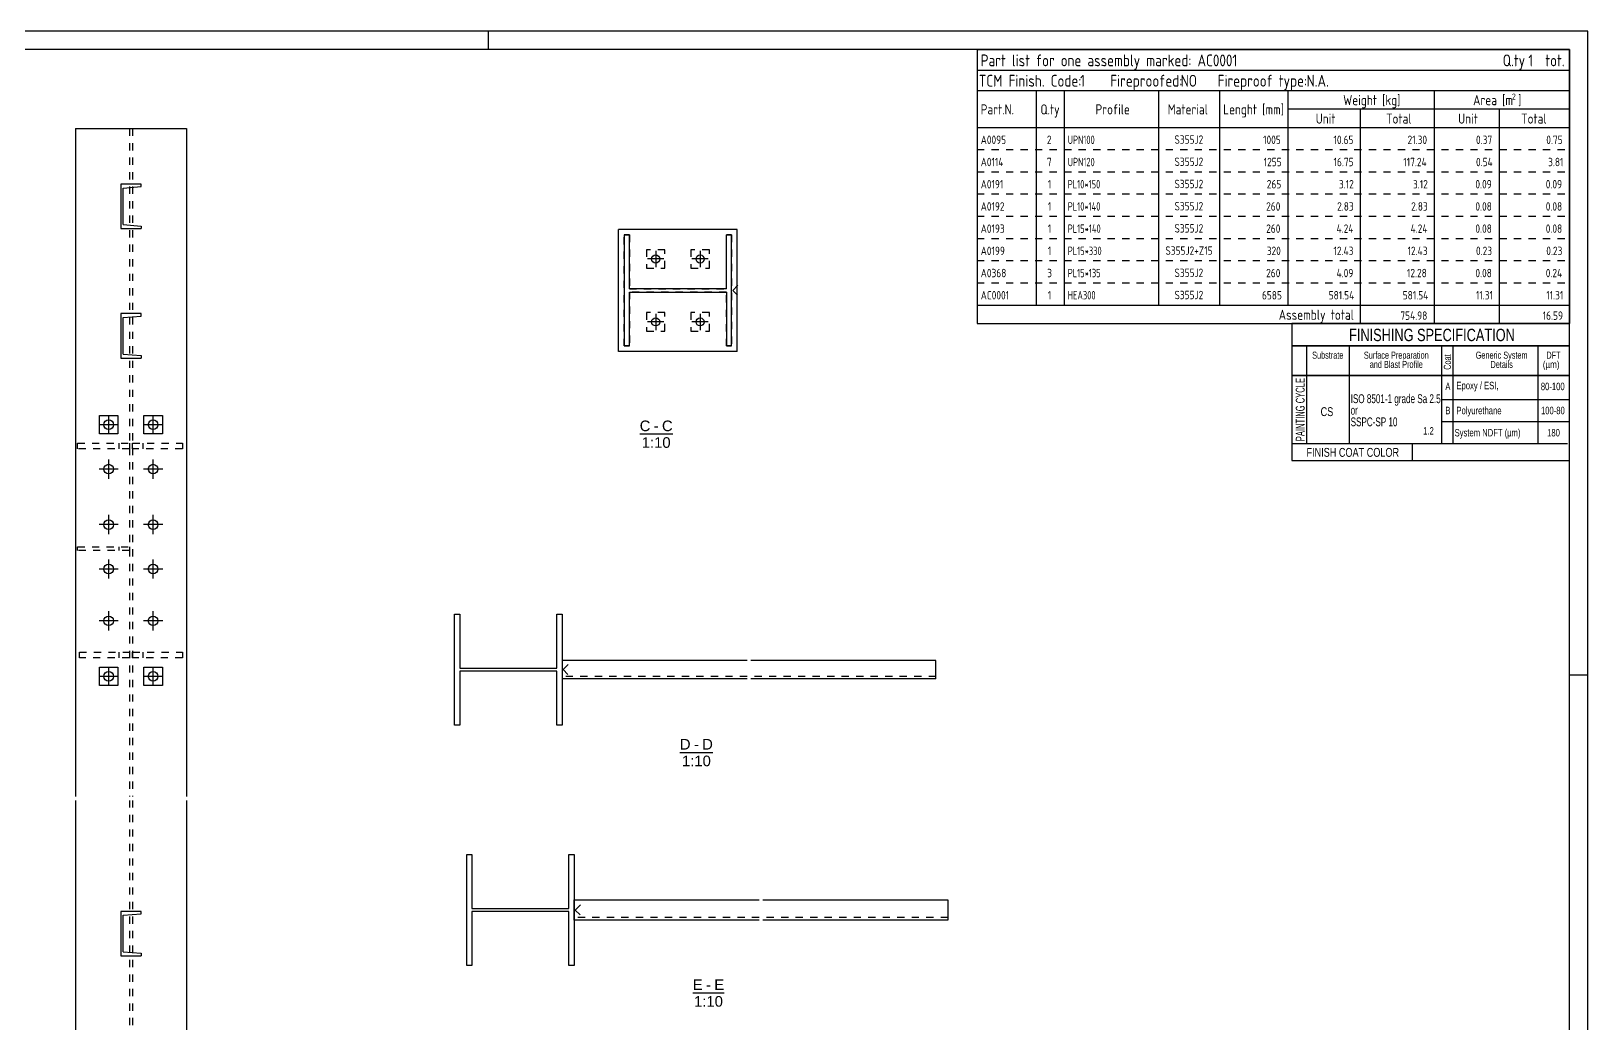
# Model space of a CAD drawing. Header units: millimetres. Extents: x -222 to 619, y -24 to 570.
# Drawn here: x 198.3 to 618.8, y 301.6 to 569.8 of the extents above; entities that cross this region are included whole.
import ezdxf

# ---------------------------------------------------------------- set-up
doc = ezdxf.new("R2010")
doc.units = ezdxf.units.MM
doc.linetypes.add('DXK_LINE_DOT2', pattern=[3.9198, 1.9599, -1.9599])
doc.styles.add('Arial', font='ARIAL.TTF', dxfattribs={"height": 0.2})
doc.styles.add('Arial Narrow', font='ARIALN.TTF', dxfattribs={"height": 0.2})
doc.styles.add('GOST type A', font='', dxfattribs={"height": 0.2})
doc.styles.add('GOST type A Bold', font='', dxfattribs={"height": 0.2})
doc.styles.get('GOST type A').set_extended_font_data('GOST type A')
doc.styles.get('GOST type A Bold').set_extended_font_data('GOST type A', bold=True)

# ---------------------------------------------------------------- blocks, each defined once
blk = doc.blocks.new('Unknown-43704914-2219')
at = {"color": 5, "linetype": 'Continuous'}
for p, q in [((618.77, 569.83), (-222.23, 569.83)), ((618.77, -24.17), (618.77, 569.83)), ((613.77, 564.83), (-217.23, 564.83)), ((613.77, -19.17), (613.77, 564.83))]:
    blk.add_line(p, q, dxfattribs=at)
at = {"color": 7, "linetype": 'Continuous'}
for p, q in [((321.77, 564.83), (321.77, 569.83)), ((618.77, 395.83), (613.77, 395.83))]:
    blk.add_line(p, q, dxfattribs=at)
blk = doc.blocks.new('Unknown-43704914-14 - 5308')
at = {"color": 6, "linetype": 'Continuous'}
blk.add_line((362.65, 461), (371.56, 461), dxfattribs=at)
at = {"color": 0, "linetype": 'Continuous'}
blk.add_wipeout([(365.53, 461.75), (365.53, 464.75), (362.65, 464.75), (362.65, 461.75)], dxfattribs=at)
blk.add_wipeout([(367.77, 461.75), (367.77, 464.75), (366.43, 464.75), (366.43, 461.75)], dxfattribs=at)
blk.add_wipeout([(371.56, 461.75), (371.56, 464.75), (368.67, 464.75), (368.67, 461.75)], dxfattribs=at)
at = {"color": 6, "linetype": 'Continuous', "style": 'Arial'}
blk.add_text('-', height=2.87, dxfattribs=at).set_placement((366.43, 461.75))
at = {"color": 0, "linetype": 'Continuous'}
blk.add_wipeout([(370.99, 457.25), (370.99, 460.25), (363.21, 460.25), (363.21, 457.25)], dxfattribs=at)
at = {"color": 6, "linetype": 'Continuous', "style": 'Arial'}
for s, height, p in [('C', 2.87, (362.65, 461.75)), ('C', 2.87, (368.67, 461.75)), ('1:10', 2.865, (363.21, 457.25))]:
    blk.add_text(s, height=height, dxfattribs=at).set_placement(p)
blk = doc.blocks.new('Unknown-43704914-18 - 8887')
at = {"color": 6, "linetype": 'Continuous'}
blk.add_line((373.51, 374.97), (382.42, 374.97), dxfattribs=at)
at = {"color": 0, "linetype": 'Continuous'}
blk.add_wipeout([(376.4, 375.72), (376.4, 378.72), (373.51, 378.72), (373.51, 375.72)], dxfattribs=at)
blk.add_wipeout([(378.63, 375.72), (378.63, 378.72), (377.3, 378.72), (377.3, 375.72)], dxfattribs=at)
blk.add_wipeout([(382.42, 375.72), (382.42, 378.72), (379.53, 378.72), (379.53, 375.72)], dxfattribs=at)
at = {"color": 6, "linetype": 'Continuous', "style": 'Arial'}
blk.add_text('-', height=2.87, dxfattribs=at).set_placement((377.3, 375.72))
at = {"color": 0, "linetype": 'Continuous'}
blk.add_wipeout([(381.86, 371.22), (381.86, 374.22), (374.08, 374.22), (374.08, 371.22)], dxfattribs=at)
at = {"color": 6, "linetype": 'Continuous', "style": 'Arial'}
for s, height, p in [('D', 2.87, (373.51, 375.72)), ('D', 2.87, (379.53, 375.72)), ('1:10', 2.865, (374.08, 371.22))]:
    blk.add_text(s, height=height, dxfattribs=at).set_placement(p)
blk = doc.blocks.new('Unknown-43704914-19 - 8939')
at = {"color": 6, "linetype": 'Continuous'}
blk.add_line((376.99, 310.01), (385.46, 310.01), dxfattribs=at)
at = {"color": 0, "linetype": 'Continuous'}
blk.add_wipeout([(379.66, 310.76), (379.66, 313.76), (376.99, 313.76), (376.99, 310.76)], dxfattribs=at)
blk.add_wipeout([(381.89, 310.76), (381.89, 313.76), (380.56, 313.76), (380.56, 310.76)], dxfattribs=at)
blk.add_wipeout([(385.46, 310.76), (385.46, 313.76), (382.79, 313.76), (382.79, 310.76)], dxfattribs=at)
at = {"color": 6, "linetype": 'Continuous', "style": 'Arial'}
blk.add_text('-', height=2.87, dxfattribs=at).set_placement((380.56, 310.76))
at = {"color": 0, "linetype": 'Continuous'}
blk.add_wipeout([(385.12, 306.26), (385.12, 309.26), (377.34, 309.26), (377.34, 306.26)], dxfattribs=at)
at = {"color": 6, "linetype": 'Continuous', "style": 'Arial'}
for s, height, p in [('E', 2.87, (376.99, 310.76)), ('E', 2.87, (382.79, 310.76)), ('1:10', 2.865, (377.34, 306.26))]:
    blk.add_text(s, height=height, dxfattribs=at).set_placement(p)
blk = doc.blocks.new('Surfacing-43704914-5159 - 5117')
at = {"color": 7, "linetype": 'Continuous'}
for p, q in [((216.72, 461), (216.72, 466)), ((216.72, 466), (221.72, 466)), ((221.72, 466), (221.72, 461)), ((221.72, 461), (216.72, 461))]:
    blk.add_line(p, q, dxfattribs=at)
blk = doc.blocks.new('Part-43704914-5124 - 5117')
at = {"color": 2, "linetype": 'Continuous'}
for p, q in [((222.47, 332), (222.47, 320)), ((227.97, 332), (222.47, 332)), ((223.17, 330.94), (227.97, 331.32)), ((223.17, 321.06), (223.17, 330.94)), ((227.97, 331.32), (227.97, 332)), ((222.47, 320), (227.97, 320)), ((223.17, 321.06), (227.97, 320.68)), ((227.97, 320.68), (227.97, 320))]:
    blk.add_line(p, q, dxfattribs=at)
blk = doc.blocks.new('Part-43704914-5125 - 5117')
at = {"color": 2, "linetype": 'Continuous'}
for p, q in [((222.47, 493.5), (222.47, 481.5)), ((227.97, 493.5), (222.47, 493.5)), ((223.17, 492.44), (227.97, 492.82)), ((223.17, 482.56), (223.17, 492.44)), ((227.97, 492.82), (227.97, 493.5)), ((222.47, 481.5), (227.97, 481.5)), ((223.17, 482.56), (227.97, 482.18)), ((227.97, 482.18), (227.97, 481.5))]:
    blk.add_line(p, q, dxfattribs=at)
blk = doc.blocks.new('Part-43704914-5126 - 5117')
at = {"color": 2, "linetype": 'Continuous'}
for p, q in [((222.47, 528.5), (222.47, 516.5)), ((227.97, 528.5), (222.47, 528.5)), ((223.17, 527.44), (227.97, 527.82)), ((223.17, 517.56), (223.17, 527.44)), ((227.97, 527.82), (227.97, 528.5)), ((223.17, 517.56), (227.97, 517.18)), ((222.47, 516.5), (227.97, 516.5)), ((227.97, 517.18), (227.97, 516.5))]:
    blk.add_line(p, q, dxfattribs=at)
blk = doc.blocks.new('Part-43704914-5130 - 5117')
at = {"color": 7, "linetype": 'DXK_LINE_DOT2'}
for p, q in [((210.8, 430.5), (224.8, 430.5)), ((210.8, 429.5), (210.8, 430.5)), ((224.8, 429.5), (210.8, 429.5)), ((222, 430.5), (222, 429.5)), ((224.8, 430.5), (224.8, 429.5))]:
    blk.add_line(p, q, dxfattribs=at)
blk = doc.blocks.new('Part-43704914-5131 - 5117')
at = {"color": 7, "linetype": 'DXK_LINE_DOT2'}
for p, q in [((210.8, 458.5), (224.8, 458.5)), ((210.8, 457), (210.8, 458.5)), ((222, 458.5), (222, 457)), ((224.8, 458.5), (224.8, 457)), ((224.8, 457), (210.8, 457))]:
    blk.add_line(p, q, dxfattribs=at)
blk = doc.blocks.new('Part-43704914-5133 - 5117')
at = {"color": 7, "linetype": 'DXK_LINE_DOT2'}
for p, q in [((225.65, 458.5), (239.15, 458.5)), ((225.65, 457), (225.65, 458.5)), ((228.45, 458.5), (228.45, 457)), ((239.15, 458.5), (239.15, 457)), ((239.15, 457), (225.65, 457))]:
    blk.add_line(p, q, dxfattribs=at)
blk = doc.blocks.new('Part-43704914-5134 - 5117')
at = {"color": 7, "linetype": 'DXK_LINE_DOT2'}
for p, q in [((211.3, 402), (224.8, 402)), ((211.3, 400.5), (211.3, 402)), ((224.8, 400.5), (211.3, 400.5)), ((222, 402), (222, 400.5)), ((224.8, 402), (224.8, 400.5))]:
    blk.add_line(p, q, dxfattribs=at)
blk = doc.blocks.new('Part-43704914-5135 - 5117')
at = {"color": 7, "linetype": 'DXK_LINE_DOT2'}
for p, q in [((225.65, 402), (239.15, 402)), ((225.65, 400.5), (225.65, 402)), ((239.15, 400.5), (225.65, 400.5)), ((228.45, 402), (228.45, 400.5)), ((239.15, 402), (239.15, 400.5))]:
    blk.add_line(p, q, dxfattribs=at)
blk = doc.blocks.new('Part-43704914-5136 - 5117')
at = {"linetype": 'Continuous'}
blk.add_hatch(color=2, dxfattribs=at).paths.add_polyline_path([(225.22, 46.34), (224.42, 47.74), (226.02, 47.74)])
at = {"color": 2, "linetype": 'Continuous'}
for p, q in [((210.22, 543.5), (240.22, 543.5)), ((210.22, 543.5), (210.22, 363)), ((240.22, 543.5), (240.22, 363)), ((210.22, 362), (210.22, 47)), ((240.22, 362), (240.22, 47)), ((225.22, 46.34), (224.42, 47.74)), ((224.42, 47.74), (226.02, 47.74)), ((226.02, 47.74), (225.22, 46.34)), ((210.22, 46), (210.22, 16)), ((240.22, 46), (240.22, 16))]:
    blk.add_line(p, q, dxfattribs=at)
at = {"color": 7, "linetype": 'DXK_LINE_DOT2'}
for p, q in [((224.8, 543.5), (224.8, 363)), ((225.65, 543.5), (225.65, 363)), ((224.8, 362), (224.8, 47)), ((225.65, 362), (225.65, 47)), ((224.8, 46), (224.8, 16)), ((225.65, 46), (225.65, 16)), ((240.22, 16), (210.22, 16))]:
    blk.add_line(p, q, dxfattribs=at)
at = {"color": 2, "linetype": 'Continuous'}
blk.add_circle((225.22, 47.24), 1, dxfattribs=at)
blk = doc.blocks.new('Bolt-43704914-5141 - 5117')
at = {"color": 3, "linetype": 'Continuous'}
for p, q in [((221.82, 463.5), (216.62, 463.5)), ((219.22, 460.9), (219.22, 466.1)), ((233.82, 463.5), (228.62, 463.5)), ((231.22, 460.9), (231.22, 466.1)), ((221.82, 451.5), (216.62, 451.5)), ((219.22, 448.9), (219.22, 454.1)), ((233.82, 451.5), (228.62, 451.5)), ((231.22, 448.9), (231.22, 454.1)), ((219.22, 433.9), (219.22, 439.1)), ((231.22, 433.9), (231.22, 439.1)), ((221.82, 436.5), (216.62, 436.5)), ((233.82, 436.5), (228.62, 436.5)), ((219.22, 421.9), (219.22, 427.1)), ((231.22, 421.9), (231.22, 427.1)), ((221.82, 424.5), (216.62, 424.5)), ((233.82, 424.5), (228.62, 424.5)), ((219.22, 407.9), (219.22, 413.1)), ((231.22, 407.9), (231.22, 413.1)), ((221.82, 410.5), (216.62, 410.5)), ((233.82, 410.5), (228.62, 410.5)), ((221.82, 395.5), (216.62, 395.5)), ((219.22, 392.9), (219.22, 398.1)), ((233.82, 395.5), (228.62, 395.5)), ((231.22, 392.9), (231.22, 398.1))]:
    blk.add_line(p, q, dxfattribs=at)
for centre in [(219.22, 463.5), (231.22, 463.5), (219.22, 451.5), (231.22, 451.5), (219.22, 436.5), (231.22, 436.5), (219.22, 424.5), (231.22, 424.5), (219.22, 410.5), (231.22, 410.5), (219.22, 395.5), (231.22, 395.5)]:
    blk.add_circle(centre, 1.3, dxfattribs=at)
blk = doc.blocks.new('Surfacing-43704914-5158 - 5117')
at = {"color": 7, "linetype": 'Continuous'}
for p, q in [((228.72, 461), (228.72, 466)), ((228.72, 466), (233.72, 466)), ((233.72, 466), (233.72, 461)), ((233.72, 461), (228.72, 461))]:
    blk.add_line(p, q, dxfattribs=at)
blk = doc.blocks.new('Surfacing-43704914-5160 - 5117')
at = {"color": 7, "linetype": 'Continuous'}
for p, q in [((228.72, 393), (228.72, 398)), ((228.72, 398), (233.72, 398)), ((233.72, 398), (233.72, 393)), ((233.72, 393), (228.72, 393))]:
    blk.add_line(p, q, dxfattribs=at)
blk = doc.blocks.new('Surfacing-43704914-5161 - 5117')
at = {"color": 7, "linetype": 'Continuous'}
for p, q in [((216.72, 393), (216.72, 398)), ((216.72, 398), (221.72, 398)), ((221.72, 398), (221.72, 393)), ((221.72, 393), (216.72, 393))]:
    blk.add_line(p, q, dxfattribs=at)
blk = doc.blocks.new('Surfacing-43704914-5346 - 5308')
at = {"color": 246, "linetype": 'DXK_LINE_DOT2'}
for p, q in [((369.47, 493.77), (364.47, 493.77)), ((364.47, 493.77), (364.47, 488.77)), ((369.47, 488.77), (369.47, 493.77)), ((364.47, 488.77), (369.47, 488.77))]:
    blk.add_line(p, q, dxfattribs=at)
blk = doc.blocks.new('Surfacing-43704914-5347 - 5308')
at = {"color": 246, "linetype": 'DXK_LINE_DOT2'}
for p, q in [((369.47, 510.77), (364.47, 510.77)), ((364.47, 510.77), (364.47, 505.77)), ((369.47, 505.77), (369.47, 510.77)), ((364.47, 505.77), (369.47, 505.77))]:
    blk.add_line(p, q, dxfattribs=at)
blk = doc.blocks.new('Bolt-43704914-5331 - 5308')
at = {"color": 3, "linetype": 'Continuous'}
for p, q in [((366.97, 510.47), (366.97, 506.07)), ((378.97, 510.47), (378.97, 506.07)), ((369.17, 508.27), (364.77, 508.27)), ((381.17, 508.27), (376.77, 508.27)), ((366.97, 493.47), (366.97, 489.07)), ((378.97, 493.47), (378.97, 489.07)), ((369.17, 491.27), (364.77, 491.27)), ((381.17, 491.27), (376.77, 491.27))]:
    blk.add_line(p, q, dxfattribs=at)
for centre in [(366.97, 508.27), (378.97, 508.27), (366.97, 491.27), (378.97, 491.27)]:
    blk.add_circle(centre, 1.1, dxfattribs=at)
blk = doc.blocks.new('Part-43704914-5323 - 5308')
at = {"color": 2, "linetype": 'Continuous'}
for p, q in [((388.97, 516.27), (356.97, 516.27)), ((356.97, 483.27), (356.97, 516.27)), ((388.97, 483.27), (388.97, 516.27)), ((388.97, 483.27), (356.97, 483.27))]:
    blk.add_line(p, q, dxfattribs=at)
blk = doc.blocks.new('Part-43704914-5327 - 5308')
at = {"color": 7, "linetype": 'DXK_LINE_DOT2'}
for p, q in [((358.47, 484.77), (358.47, 514.77)), ((358.47, 514.77), (359.87, 514.77)), ((359.87, 514.77), (359.87, 500.19)), ((386.07, 500.19), (386.07, 514.77)), ((386.07, 514.77), (387.47, 514.77)), ((387.47, 514.77), (387.47, 484.77)), ((359.87, 500.19), (386.07, 500.19)), ((386.07, 499.34), (359.87, 499.34)), ((359.87, 499.34), (359.87, 484.77)), ((386.07, 484.77), (386.07, 499.34)), ((359.87, 484.77), (358.47, 484.77)), ((387.47, 484.77), (386.07, 484.77))]:
    blk.add_line(p, q, dxfattribs=at)
at = {"color": 2, "linetype": 'Continuous'}
for p, q in [((359.87, 514.77), (358.47, 514.77)), ((358.47, 514.77), (358.47, 484.77)), ((359.87, 500.19), (359.87, 514.77)), ((386.07, 500.19), (386.07, 514.77)), ((387.47, 514.77), (386.07, 514.77)), ((387.47, 484.77), (387.47, 514.77)), ((387.77, 499.77), (389.17, 501.17)), ((386.07, 500.19), (359.87, 500.19)), ((359.87, 484.77), (359.87, 499.34)), ((359.87, 499.34), (386.07, 499.34)), ((386.07, 499.34), (386.07, 484.77)), ((387.77, 499.77), (389.07, 498.47)), ((358.47, 484.77), (359.87, 484.77)), ((386.07, 484.77), (387.47, 484.77))]:
    blk.add_line(p, q, dxfattribs=at)
blk = doc.blocks.new('Surfacing-43704914-5345 - 5308')
at = {"color": 246, "linetype": 'DXK_LINE_DOT2'}
for p, q in [((381.47, 493.77), (376.47, 493.77)), ((376.47, 493.77), (376.47, 488.77)), ((381.47, 488.77), (381.47, 493.77)), ((376.47, 488.77), (381.47, 488.77))]:
    blk.add_line(p, q, dxfattribs=at)
blk = doc.blocks.new('Surfacing-43704914-5348 - 5308')
at = {"color": 246, "linetype": 'DXK_LINE_DOT2'}
for p, q in [((381.47, 510.77), (376.47, 510.77)), ((376.47, 510.77), (376.47, 505.77)), ((381.47, 505.77), (381.47, 510.77)), ((376.47, 505.77), (381.47, 505.77))]:
    blk.add_line(p, q, dxfattribs=at)
blk = doc.blocks.new('Part-43704914-8888 - 8887')
at = {"color": 2, "linetype": 'Continuous'}
for p, q in [((391.67, 399.82), (341.67, 399.82)), ((442.67, 399.82), (392.67, 399.82)), ((442.67, 394.82), (442.67, 399.82)), ((391.67, 394.82), (341.67, 394.82)), ((442.67, 394.82), (392.67, 394.82))]:
    blk.add_line(p, q, dxfattribs=at)
at = {"color": 7, "linetype": 'DXK_LINE_DOT2'}
for p, q in [((341.67, 399.82), (341.67, 394.82)), ((391.67, 395.42), (341.67, 395.42)), ((442.67, 395.42), (392.67, 395.42))]:
    blk.add_line(p, q, dxfattribs=at)
blk = doc.blocks.new('Part-43704914-8906 - 8887')
at = {"color": 2, "linetype": 'Continuous'}
for p, q in [((312.67, 382.32), (312.67, 412.32)), ((312.67, 412.32), (314.07, 412.32)), ((314.07, 412.32), (314.07, 397.74)), ((340.27, 397.74), (340.27, 412.32)), ((340.27, 412.32), (341.67, 412.32)), ((341.67, 412.32), (341.67, 382.32)), ((314.07, 397.74), (340.27, 397.74)), ((340.27, 396.89), (314.07, 396.89)), ((314.07, 396.89), (314.07, 382.32)), ((340.27, 382.32), (340.27, 396.89)), ((341.97, 397.32), (343.37, 398.72)), ((341.97, 397.32), (343.27, 396.02)), ((314.07, 382.32), (312.67, 382.32)), ((341.67, 382.32), (340.27, 382.32))]:
    blk.add_line(p, q, dxfattribs=at)
blk = doc.blocks.new('Part-43704914-8958 - 8939')
at = {"color": 2, "linetype": 'Continuous'}
for p, q in [((315.93, 317.36), (315.93, 347.36)), ((315.93, 347.36), (317.33, 347.36)), ((317.33, 347.36), (317.33, 332.78)), ((343.53, 332.78), (343.53, 347.36)), ((343.53, 347.36), (344.93, 347.36)), ((344.93, 347.36), (344.93, 317.36)), ((317.33, 332.78), (343.53, 332.78)), ((345.23, 332.36), (346.63, 333.76)), ((345.23, 332.36), (346.53, 331.06)), ((343.53, 331.93), (317.33, 331.93)), ((317.33, 331.93), (317.33, 317.36)), ((343.53, 317.36), (343.53, 331.93)), ((317.33, 317.36), (315.93, 317.36)), ((344.93, 317.36), (343.53, 317.36))]:
    blk.add_line(p, q, dxfattribs=at)
blk = doc.blocks.new('Part-43704914-8942 - 8939')
at = {"color": 2, "linetype": 'Continuous'}
for p, q in [((344.93, 329.61), (344.93, 335.11)), ((344.93, 335.11), (394.93, 335.11)), ((395.93, 335.11), (445.93, 335.11)), ((445.93, 335.11), (445.93, 329.61)), ((394.93, 329.61), (344.93, 329.61)), ((445.93, 329.61), (395.93, 329.61))]:
    blk.add_line(p, q, dxfattribs=at)
at = {"color": 7, "linetype": 'DXK_LINE_DOT2'}
for p, q in [((394.93, 330.31), (344.93, 330.31)), ((445.93, 330.31), (395.93, 330.31))]:
    blk.add_line(p, q, dxfattribs=at)
blk = doc.blocks.new('0_TCM_4503_AIVD_AD_PART_LIST-43704914-58351')
at = {"color": 174, "linetype": 'Continuous'}
for p, q in [((453.77, 564.83), (453.77, 543.83)), ((453.77, 543.83), (453.77, 537.83)), ((453.77, 537.83), (453.77, 531.83)), ((453.77, 531.83), (453.77, 525.83)), ((453.77, 525.83), (453.77, 519.83)), ((453.77, 519.83), (453.77, 513.83)), ((453.77, 513.83), (453.77, 507.83)), ((453.77, 507.83), (453.77, 501.83)), ((453.77, 501.83), (453.77, 495.83)), ((453.77, 495.83), (453.77, 490.83)), ((453.77, 490.83), (613.77, 490.83))]:
    blk.add_line(p, q, dxfattribs=at)
at = {"color": 7, "linetype": 'Continuous'}
for p, q in [((453.77, 564.83), (613.77, 564.83)), ((613.77, 564.83), (613.77, 543.83)), ((453.77, 559.33), (613.77, 559.33)), ((453.77, 553.83), (613.77, 553.83)), ((469.77, 553.83), (469.77, 543.83)), ((477.27, 553.83), (477.27, 543.83)), ((502.77, 553.83), (502.77, 543.83)), ((519.27, 553.83), (519.27, 543.83)), ((537.77, 553.83), (537.77, 543.83)), ((577.27, 553.83), (577.27, 543.83)), ((537.77, 548.83), (613.77, 548.83)), ((557.27, 548.83), (557.27, 543.83)), ((594.77, 548.83), (594.77, 543.83)), ((469.77, 543.83), (469.77, 537.83)), ((477.27, 543.83), (477.27, 537.83)), ((502.77, 543.83), (502.77, 537.83)), ((519.27, 543.83), (519.27, 537.83)), ((537.77, 543.83), (537.77, 537.83)), ((557.27, 543.83), (557.27, 537.83)), ((577.27, 543.83), (577.27, 537.83)), ((594.77, 543.83), (594.77, 537.83)), ((613.77, 543.83), (613.77, 537.83)), ((469.77, 537.83), (469.77, 531.83)), ((477.27, 537.83), (477.27, 531.83)), ((502.77, 537.83), (502.77, 531.83)), ((519.27, 537.83), (519.27, 531.83)), ((537.77, 537.83), (537.77, 531.83)), ((557.27, 537.83), (557.27, 531.83)), ((577.27, 537.83), (577.27, 531.83)), ((594.77, 537.83), (594.77, 531.83)), ((613.77, 537.83), (613.77, 531.83)), ((469.77, 531.83), (469.77, 525.83)), ((477.27, 531.83), (477.27, 525.83)), ((502.77, 531.83), (502.77, 525.83)), ((519.27, 531.83), (519.27, 525.83)), ((537.77, 531.83), (537.77, 525.83)), ((557.27, 531.83), (557.27, 525.83)), ((577.27, 531.83), (577.27, 525.83)), ((594.77, 531.83), (594.77, 525.83)), ((613.77, 531.83), (613.77, 525.83)), ((469.77, 525.83), (469.77, 519.83)), ((477.27, 525.83), (477.27, 519.83)), ((502.77, 525.83), (502.77, 519.83)), ((519.27, 525.83), (519.27, 519.83)), ((537.77, 525.83), (537.77, 519.83)), ((557.27, 525.83), (557.27, 519.83)), ((577.27, 525.83), (577.27, 519.83)), ((594.77, 525.83), (594.77, 519.83)), ((613.77, 525.83), (613.77, 519.83)), ((469.77, 519.83), (469.77, 513.83)), ((477.27, 519.83), (477.27, 513.83)), ((502.77, 519.83), (502.77, 513.83)), ((519.27, 519.83), (519.27, 513.83)), ((537.77, 519.83), (537.77, 513.83)), ((557.27, 519.83), (557.27, 513.83)), ((577.27, 519.83), (577.27, 513.83)), ((594.77, 519.83), (594.77, 513.83)), ((613.77, 519.83), (613.77, 513.83)), ((469.77, 513.83), (469.77, 507.83)), ((477.27, 513.83), (477.27, 507.83)), ((502.77, 513.83), (502.77, 507.83)), ((519.27, 513.83), (519.27, 507.83)), ((537.77, 513.83), (537.77, 507.83)), ((557.27, 513.83), (557.27, 507.83)), ((577.27, 513.83), (577.27, 507.83)), ((594.77, 513.83), (594.77, 507.83)), ((613.77, 513.83), (613.77, 507.83)), ((469.77, 507.83), (469.77, 501.83)), ((477.27, 507.83), (477.27, 501.83)), ((502.77, 507.83), (502.77, 501.83)), ((519.27, 507.83), (519.27, 501.83)), ((537.77, 507.83), (537.77, 501.83)), ((557.27, 507.83), (557.27, 501.83)), ((577.27, 507.83), (577.27, 501.83)), ((594.77, 507.83), (594.77, 501.83)), ((613.77, 507.83), (613.77, 501.83)), ((469.77, 501.83), (469.77, 495.83)), ((477.27, 501.83), (477.27, 495.83)), ((502.77, 501.83), (502.77, 495.83)), ((519.27, 501.83), (519.27, 495.83)), ((537.77, 501.83), (537.77, 495.83)), ((557.27, 501.83), (557.27, 495.83)), ((577.27, 501.83), (577.27, 495.83)), ((594.77, 501.83), (594.77, 495.83)), ((613.77, 501.83), (613.77, 495.83)), ((557.27, 495.83), (557.27, 490.83)), ((577.27, 495.83), (577.27, 490.83)), ((594.77, 495.83), (594.77, 490.83)), ((613.77, 495.83), (613.77, 490.83))]:
    blk.add_line(p, q, dxfattribs=at)
at = {"color": 4, "linetype": 'Continuous'}
for p, q in [((453.77, 543.83), (613.77, 543.83)), ((453.77, 495.83), (613.77, 495.83))]:
    blk.add_line(p, q, dxfattribs=at)
at = {"color": 7, "linetype": 'DXK_LINE_DOT2'}
for p, q in [((453.77, 537.83), (613.77, 537.83)), ((453.77, 531.83), (613.77, 531.83)), ((453.77, 525.83), (613.77, 525.83)), ((453.77, 519.83), (613.77, 519.83)), ((453.77, 513.83), (613.77, 513.83)), ((453.77, 507.83), (613.77, 507.83)), ((453.77, 501.83), (613.77, 501.83)), ((453.77, 495.83), (613.77, 495.83))]:
    blk.add_line(p, q, dxfattribs=at)
at = {"color": 7, "linetype": 'Continuous'}
for s, height, style, p in [('Part list for one assembly marked: AC0001', 3.1901, 'GOST type A', (454.77, 560.33)), ('Q.ty', 3.19, 'GOST type A', (595.77, 560.33)), ('tot.', 3.19, 'GOST type A', (607.27, 560.33)), ('TCM Finish. Code:', 3.1901, 'GOST type A', (454.27, 554.83)), ('1', 3.19, 'GOST type A Bold', (481.62, 554.83)), ('Fireproofed:', 3.1901, 'GOST type A', (489.77, 554.83)), ('NO', 3.19, 'GOST type A Bold', (508.77, 554.83)), ('Fireproof type:', 3.1901, 'GOST type A', (518.77, 554.83)), ('N.A.', 3.19, 'GOST type A Bold', (542.77, 554.83)), ('Weight [kg]', 2.7344, 'GOST type A', (552.67, 549.83)), ('Area [m ]', 2.734, 'GOST type A', (587.77, 549.83)), ('2', 1.64, 'GOST type A', (598.24, 551.33)), ('Part.N.', 2.734, 'GOST type A', (454.77, 547.33)), ('Q.ty', 2.734, 'GOST type A', (470.9, 547.31)), ('Profile', 2.734, 'GOST type A', (485.77, 547.33)), ('Material', 2.734, 'GOST type A', (505.27, 547.33)), ('Lenght [mm]', 2.7344, 'GOST type A', (520.27, 547.33)), ('Unit', 2.734, 'GOST type A', (545.27, 544.83)), ('Total', 2.734, 'GOST type A', (564.27, 544.83)), ('Unit', 2.734, 'GOST type A', (583.73, 544.83)), ('Total', 2.734, 'GOST type A', (600.75, 544.83)), ('A0095', 2.279, 'GOST type A', (454.77, 539.33)), ('2', 2.28, 'GOST type A', (472.65, 539.33)), ('S355J2', 2.279, 'GOST type A', (507.1, 539.4)), ('1005', 2.279, 'GOST type A', (531.05, 539.33)), ('10.65', 2.279, 'GOST type A', (550.07, 539.33)), ('21.30', 2.279, 'GOST type A', (570.07, 539.33)), ('0.37', 2.279, 'GOST type A', (588.55, 539.33)), ('117.24', 2.279, 'GOST type A', (568.93, 533.33)), ('3.12', 2.279, 'GOST type A', (571.53, 527.33)), ('2.83', 2.279, 'GOST type A', (571.04, 521.33)), ('4.24', 2.279, 'GOST type A', (570.89, 515.33)), ('12.43', 2.279, 'GOST type A', (570.07, 509.33)), ('12.28', 2.279, 'GOST type A', (569.91, 503.33)), ('581.54', 2.279, 'GOST type A', (568.76, 497.33)), ('Assembly total', 2.7344, 'GOST type A', (535.27, 491.83)), ('16.59', 2.279, 'GOST type A', (606.57, 491.83))]:
    blk.add_text(s, height=height, dxfattribs=dict(at, style=style)).set_placement(p)
at = {"color": 7, "style": 'GOST type A'}
blk.add_text('1', height=3.19, dxfattribs=at).set_placement((602.71, 560.33))
at = {"color": 7, "linetype": 'Continuous', "style": 'GOST type A', "width": 0.9}
blk.add_text('UPN100', height=2.279, dxfattribs=at).set_placement((478.27, 539.33))
at = {"color": 7, "linetype": 'DXK_LINE_DOT2', "style": 'GOST type A'}
for s, height, p in [('0.75', 2.279, (607.54, 539.33)), ('A0114', 2.279, (454.77, 533.33)), ('7', 2.28, (472.65, 533.33)), ('S355J2', 2.279, (507.1, 533.4)), ('1255', 2.279, (531.21, 533.33)), ('16.75', 2.279, (550.07, 533.33)), ('0.54', 2.279, (588.55, 533.33)), ('3.81', 2.279, (608.03, 533.33)), ('A0191', 2.279, (454.77, 527.33)), ('1', 2.28, (472.89, 527.33)), ('S355J2', 2.279, (507.1, 527.4)), ('265', 2.279, (532.03, 527.33)), ('3.12', 2.279, (551.53, 527.33)), ('0.09', 2.279, (588.39, 527.33)), ('0.09', 2.279, (607.39, 527.33)), ('A0192', 2.279, (454.77, 521.33)), ('1', 2.28, (472.89, 521.33)), ('S355J2', 2.279, (507.1, 521.4)), ('260', 2.279, (531.87, 521.33)), ('2.83', 2.279, (551.04, 521.33)), ('0.08', 2.279, (588.39, 521.33)), ('0.08', 2.279, (607.39, 521.33)), ('A0193', 2.279, (454.77, 515.33)), ('1', 2.28, (472.89, 515.33)), ('S355J2', 2.279, (507.1, 515.4)), ('260', 2.279, (531.87, 515.33)), ('4.24', 2.279, (550.89, 515.33)), ('0.08', 2.279, (588.39, 515.33)), ('0.08', 2.279, (607.39, 515.33)), ('A0199', 2.279, (454.77, 509.33)), ('1', 2.28, (472.89, 509.33)), ('S355J2+Z15', 2.279, (504.66, 509.4)), ('320', 2.279, (532.03, 509.33)), ('12.43', 2.279, (550.07, 509.33)), ('0.23', 2.279, (588.55, 509.33)), ('0.23', 2.279, (607.54, 509.33)), ('A0368', 2.279, (454.77, 503.33)), ('3', 2.28, (472.73, 503.33)), ('S355J2', 2.279, (507.1, 503.4)), ('260', 2.279, (531.87, 503.33)), ('4.09', 2.279, (550.89, 503.33)), ('0.08', 2.279, (588.39, 503.33)), ('0.24', 2.279, (607.39, 503.33)), ('AC0001', 2.279, (454.77, 497.33)), ('1', 2.28, (472.89, 497.33)), ('S355J2', 2.279, (507.1, 497.4)), ('6585', 2.279, (530.73, 497.33)), ('581.54', 2.279, (548.76, 497.33)), ('11.31', 2.279, (588.54, 497.33)), ('11.31', 2.279, (607.54, 497.33)), ('754.98', 2.279, (568.12, 491.83))]:
    blk.add_text(s, height=height, dxfattribs=at).set_placement(p)
at = {"color": 7, "linetype": 'DXK_LINE_DOT2', "style": 'GOST type A', "width": 0.9}
for s, p in [('UPN120', (478.27, 533.33)), ('PL10*150', (478.27, 527.33)), ('PL10*140', (478.27, 521.33)), ('PL15*140', (478.27, 515.33)), ('PL15*330', (478.27, 509.33)), ('PL15*135', (478.27, 503.33)), ('HEA300', (478.27, 497.33))]:
    blk.add_text(s, height=2.279, dxfattribs=at).set_placement(p)
blk = doc.blocks.new('0_TCM_4503_AIVD_AD_PAINTING_SYSTEM-43704914-58352')
at = {"color": 7, "linetype": 'Continuous'}
for p, q in [((613.77, 490.83), (538.77, 490.83)), ((538.77, 490.83), (538.77, 484.83)), ((613.77, 484.83), (613.77, 490.83)), ((538.77, 484.83), (613.77, 484.83)), ((613.77, 484.83), (538.77, 484.83)), ((538.77, 484.83), (538.77, 476.83)), ((542.77, 484.83), (542.77, 476.83)), ((554.27, 484.83), (554.27, 476.83)), ((579.27, 484.83), (579.27, 476.83)), ((582.27, 484.83), (582.27, 476.83)), ((605.27, 484.83), (605.27, 476.83)), ((613.77, 476.83), (613.77, 484.83)), ((538.77, 476.83), (613.77, 476.83)), ((613.77, 476.83), (538.77, 476.83)), ((538.77, 476.83), (538.77, 453.83)), ((542.77, 476.83), (542.77, 458.33)), ((554.27, 476.83), (554.27, 458.33)), ((579.27, 476.83), (579.27, 458.33)), ((582.27, 476.83), (582.27, 458.33)), ((605.27, 476.83), (605.27, 458.33)), ((613.77, 453.83), (613.77, 476.83)), ((579.27, 470.33), (613.77, 470.33)), ((579.27, 464.33), (613.77, 464.33)), ((613.27, 458.33), (538.77, 458.33)), ((571.27, 458.33), (571.27, 453.83)), ((538.77, 453.83), (613.77, 453.83))]:
    blk.add_line(p, q, dxfattribs=at)
at = {"color": 7, "style": 'Arial Narrow', "width": 0.9}
blk.add_text('FINISHING SPECIFICATION', height=3.3405, dxfattribs=at).set_placement((554.27, 486.08))
at = {"color": 7, "linetype": 'Continuous', "style": 'Arial Narrow'}
for s, height, width, p in [('Substrate', 1.909, 0.9, (544.3, 481.33)), ('Surface Preparation', 1.9089, 0.9, (558.27, 481.33)), ('and Blast Profile', 1.9089, 0.9, (559.86, 478.83)), ('Generic System', 1.9089, 0.9, (588.48, 481.33)), ('Details', 1.909, 0.9, (592.48, 478.83)), ('DFT', 1.909, 0.9, (607.56, 481.33)), ('Epoxy / ESI,', 2.0043, 0.9, (583.27, 473.08)), ('ISO 8501-1 grade Sa 2.5^M', 2.3861, 0.8, (554.7, 469.33)), ('A', 2, 0.9, (580.27, 472.83)), ('80-100', 2.004, 0.9, (606.07, 472.83)), ('CS', 2.386, 0.9, (546.58, 465.83)), ('or ^M', 2.386, 0.8, (554.7, 466.21)), ('B', 2, 0.9, (580.27, 466.33)), ('Polyurethane', 2.0043, 0.9, (583.27, 466.33)), ('100-80', 2.004, 0.9, (606.1, 466.33)), ('SSPC-SP 10', 2.386, 0.8, (554.7, 463.08)), ('1.2', 2.004, 0.9, (574.27, 460.83)), ('System NDFT (µm)', 2.0043, 0.9, (582.77, 460.33)), ('180', 2.004, 0.9, (607.77, 460.33)), ('FINISH COAT COLOR', 2.3861, 0.9, (542.77, 454.83))]:
    blk.add_text(s, height=height, dxfattribs=dict(at, width=width)).set_placement(p)
for s, height, width, p in [('Coat', 1.909, 0.9, (581.77, 478.33)), ('PAINTING CYCLE', 2.3861, 0.75, (542.27, 459.04))]:
    blk.add_text(s, height=height, rotation=90, dxfattribs=dict(at, width=width)).set_placement(p)
blk.add_text('(µm)', height=1.909, dxfattribs=at).set_placement((606.61, 478.83))

msp = doc.modelspace()

# ---------------------------------------------------------------- block references
for name in ['Unknown-43704914-2219', '0_TCM_4503_AIVD_AD_PART_LIST-43704914-58351', 'Part-43704914-5136 - 5117', 'Part-43704914-5126 - 5117', 'Part-43704914-5323 - 5308', 'Part-43704914-5327 - 5308', 'Surfacing-43704914-5347 - 5308', 'Bolt-43704914-5331 - 5308', 'Surfacing-43704914-5348 - 5308', 'Part-43704914-5125 - 5117', 'Surfacing-43704914-5346 - 5308', 'Surfacing-43704914-5345 - 5308', '0_TCM_4503_AIVD_AD_PAINTING_SYSTEM-43704914-58352', 'Bolt-43704914-5141 - 5117', 'Surfacing-43704914-5159 - 5117', 'Surfacing-43704914-5158 - 5117', 'Part-43704914-5131 - 5117', 'Part-43704914-5133 - 5117', 'Part-43704914-5130 - 5117', 'Part-43704914-8906 - 8887', 'Part-43704914-5134 - 5117', 'Part-43704914-5135 - 5117', 'Part-43704914-8888 - 8887', 'Surfacing-43704914-5161 - 5117', 'Surfacing-43704914-5160 - 5117', 'Part-43704914-8958 - 8939', 'Part-43704914-8942 - 8939', 'Part-43704914-5124 - 5117']:
    msp.add_blockref(name, (0, 0))

# ---------------------------------------------------------------- next in the draw order: block references
for name in ['Unknown-43704914-14 - 5308', 'Unknown-43704914-18 - 8887', 'Unknown-43704914-19 - 8939']:
    msp.add_blockref(name, (0, 0))

doc.saveas('drawing.dxf')
